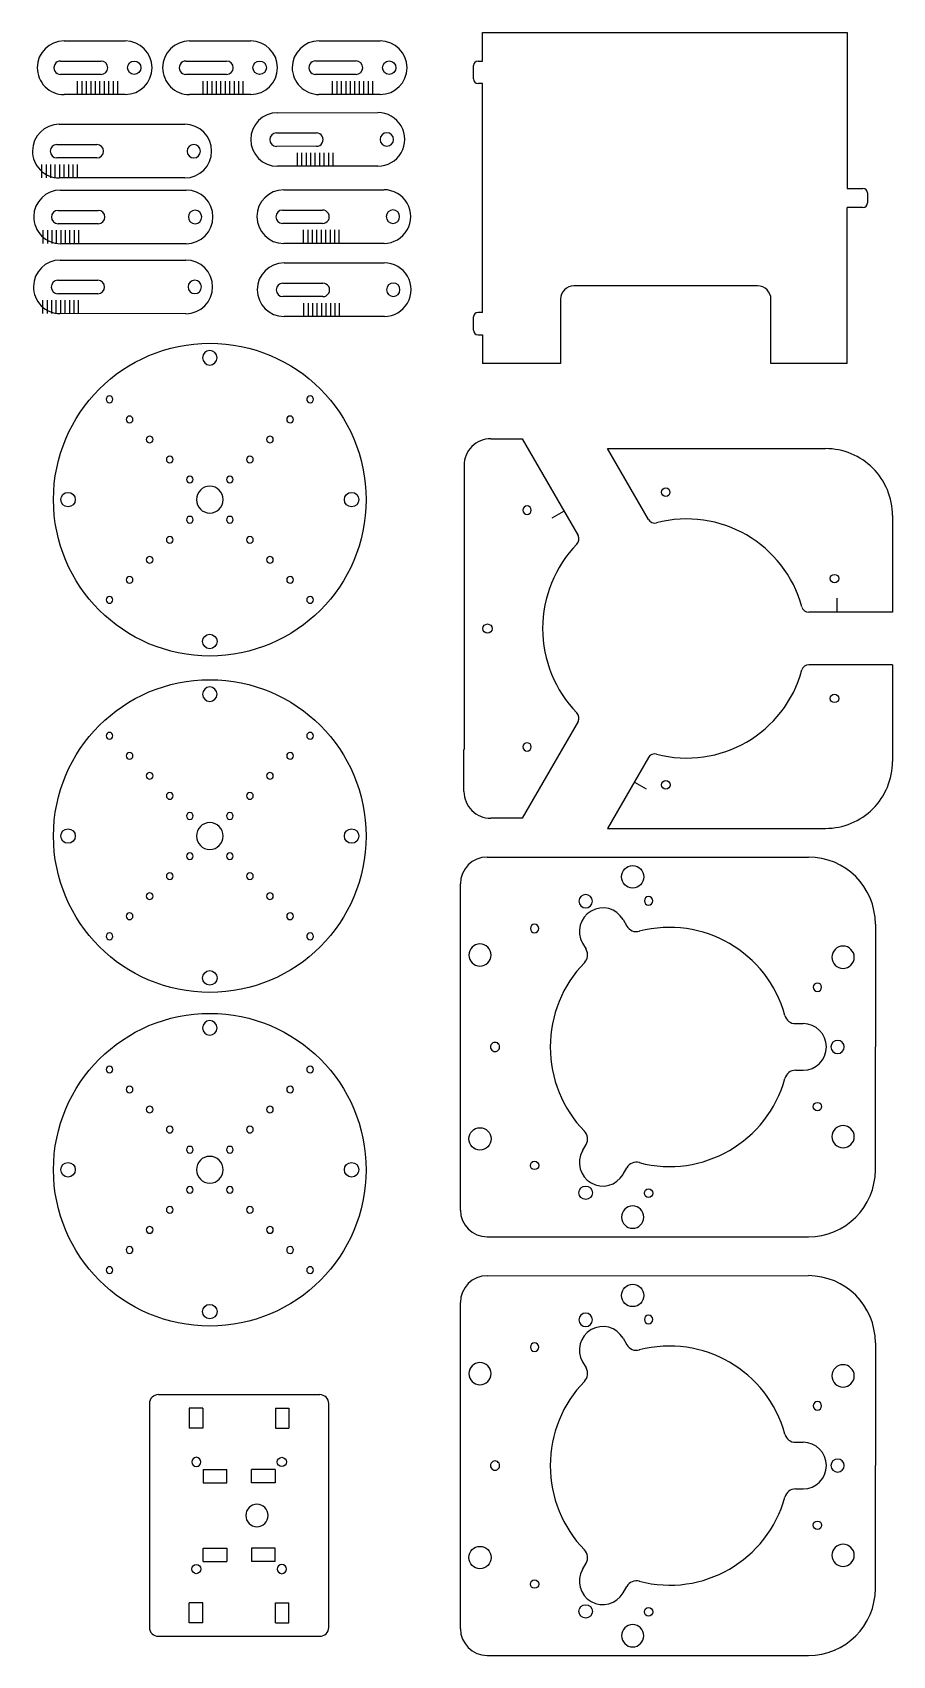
# Model space of a CAD drawing. Extents: x 367 to 1417, y -737 to 16.
# Drawn here: x 367 to 752, y -720 to 7 of the extents above; entities that cross this region are included whole.
import ezdxf

# ---------------------------------------------------------------- set-up
doc = ezdxf.new("R2010")
doc.units = 0
doc.linetypes.add('HIDDEN', pattern=[9.525, 6.35, -3.175])
doc.layers.get('0').update_dxf_attribs({"color": 253, "linetype": 'CONTINUOUS'})
doc.layers.add('HIDDEN', color=38, linetype='HIDDEN')

msp = doc.modelspace()

# ---------------------------------------------------------------- linework, layer by layer
at = {"color": 38}
for p, q in [((381.31, 2.83), (408.73, 2.83)), ((437.49, 2.83), (464.91, 2.83)), ((495.5, 2.85), (522.92, 2.84)), ((568.71, 6.61), (732.1, 6.61)), ((568.71, -6.21), (568.71, 6.61)), ((568.71, 6.61), (732.1, 6.61)), ((732.1, 6.61), (732.1, -63.21)), ((379.73, -6.17), (397.89, -6.17)), ((435.91, -6.17), (454.07, -6.17)), ((493.92, -6.15), (512.08, -6.16)), ((566.71, -6.21), (568.71, -6.21)), ((397.89, -12.17), (379.73, -12.17)), ((454.07, -12.17), (435.91, -12.17)), ((512.08, -12.16), (493.92, -12.15)), ((564.71, -14.21), (564.71, -8.21)), ((408.73, -21.17), (381.3, -21.17)), ((464.91, -21.17), (437.48, -21.17)), ((522.92, -21.16), (495.49, -21.15)), ((568.71, -16.21), (566.71, -16.21)), ((568.71, -118.68), (568.71, -16.21)), ((379.17, -34.48), (435.42, -34.49)), ((476.93, -29.29), (521.86, -29.26)), ((378.1, -43.56), (396.03, -43.56)), ((476.43, -38.36), (494.36, -38.35)), ((396.03, -49.56), (378.1, -49.56)), ((494.36, -44.35), (476.44, -44.36)), ((521.88, -53.26), (476.95, -53.29)), ((435.41, -58.49), (379.16, -58.48)), ((379.74, -63.94), (435.99, -63.94)), ((479.67, -63.83), (524.6, -63.8)), ((732.1, -63.21), (739.1, -63.21)), ((741.1, -65.21), (741.1, -69.68)), ((732.1, -141.5), (732.1, -71.68)), ((739.1, -71.68), (732.1, -71.68)), ((378.68, -73.01), (396.61, -73.01)), ((396.61, -79.01), (378.68, -79.01)), ((479.17, -72.91), (497.1, -72.9)), ((497.1, -78.9), (479.18, -78.91)), ((435.99, -87.94), (379.74, -87.94)), ((524.62, -87.8), (479.69, -87.83)), ((379.61, -95.26), (435.86, -95.27)), ((479.82, -96.54), (524.75, -96.51)), ((378.54, -104.33), (396.47, -104.34)), ((479.32, -105.62), (497.25, -105.61)), ((691.89, -106.84), (609.65, -106.84)), ((396.47, -110.34), (378.54, -110.33)), ((497.25, -111.61), (479.33, -111.62)), ((603.65, -112.84), (603.65, -141.5)), ((697.89, -141.5), (697.89, -112.84)), ((435.85, -119.27), (379.6, -119.26)), ((524.77, -120.51), (479.84, -120.54)), ((564.71, -126.68), (564.71, -120.68)), ((568.71, -118.68), (566.71, -118.68)), ((566.71, -128.68), (568.71, -128.68)), ((568.71, -128.68), (568.71, -141.5)), ((603.65, -141.5), (568.71, -141.5)), ((603.65, -141.5), (568.71, -141.5)), ((732.1, -141.5), (697.89, -141.5)), ((732.1, -141.5), (697.89, -141.5)), ((572.44, -175.23), (586.47, -175.23)), ((586.47, -175.23), (611.51, -218.62)), ((642.99, -211.41), (624.67, -179.67)), ((624.67, -179.67), (722.33, -179.67)), ((560.43, -187.23), (560.43, -206.13)), ((560.43, -206.13), (560.43, -314.31)), ((752.33, -209.68), (752.33, -252.93)), ((752.33, -252.93), (714.87, -252.93)), ((752.34, -276.41), (714.88, -276.41)), ((752.34, -276.41), (752.35, -319.66)), ((611.5, -301.83), (586.48, -345.16)), ((560.43, -314.31), (560.42, -314.31)), ((560.42, -333.16), (560.42, -314.31)), ((643.01, -317.93), (624.69, -349.67)), ((586.48, -345.16), (572.42, -345.16)), ((624.69, -349.67), (722.35, -349.67)), ((570.83, -362.51), (714.64, -362.49)), ((558.83, -520.51), (558.83, -374.51)), ((631.67, -390.5), (633.36, -393.41)), ((744.65, -392.49), (744.65, -447.51)), ((613.49, -401), (615.12, -403.81)), ((708.92, -437.08), (712.25, -437.08)), ((744.65, -502.54), (744.65, -447.51)), ((708.92, -457.94), (712.25, -457.94)), ((613.49, -494.03), (615.12, -491.21)), ((631.67, -504.53), (633.36, -501.62)), ((570.83, -532.51), (714.64, -532.54)), ((570.83, -549.91), (714.64, -549.89)), ((558.83, -707.91), (558.83, -561.91)), ((631.67, -577.9), (633.36, -580.81)), ((744.65, -579.89), (744.65, -634.91)), ((613.49, -588.4), (615.12, -591.21)), ((419.55, -607.16), (419.55, -707.34)), ((423.55, -603.16), (495.86, -603.16)), ((437.42, -609.16), (437.42, -618.13)), ((443.42, -609.16), (437.42, -609.16)), ((443.42, -609.16), (443.42, -618.13)), ((475.98, -609.16), (475.98, -618.13)), ((475.98, -609.16), (481.98, -609.16)), ((481.98, -609.16), (481.98, -618.13)), ((499.86, -707.34), (499.86, -607.16)), ((443.42, -618.13), (437.42, -618.13)), ((475.98, -618.13), (481.98, -618.13)), ((708.92, -624.48), (712.25, -624.48)), ((443.55, -636.69), (454.2, -636.69)), ((443.55, -636.69), (443.55, -642.69)), ((454.2, -642.69), (454.2, -636.69)), ((465.2, -642.69), (465.2, -636.69)), ((475.86, -636.69), (465.2, -636.69)), ((475.86, -636.69), (475.86, -642.69)), ((744.65, -689.94), (744.65, -634.91)), ((443.55, -642.69), (454.2, -642.69)), ((475.86, -642.69), (465.2, -642.69)), ((708.92, -645.34), (712.25, -645.34)), ((443.55, -677.81), (443.55, -671.81)), ((443.55, -671.81), (454.2, -671.81)), ((454.2, -671.81), (454.2, -677.81)), ((465.2, -671.81), (465.2, -677.81)), ((475.86, -671.81), (465.2, -671.81)), ((475.86, -677.81), (475.86, -671.81)), ((443.55, -677.81), (454.2, -677.81)), ((475.86, -677.81), (465.2, -677.81)), ((613.49, -681.43), (615.12, -678.61)), ((631.67, -691.93), (633.36, -689.02)), ((443.42, -696.37), (437.42, -696.37)), ((437.42, -705.34), (437.42, -696.37)), ((443.42, -705.34), (443.42, -696.37)), ((475.98, -705.34), (475.98, -696.37)), ((475.98, -696.37), (481.98, -696.37)), ((481.98, -705.34), (481.98, -696.37)), ((423.55, -711.34), (495.86, -711.34)), ((443.42, -705.34), (437.42, -705.34)), ((475.98, -705.34), (481.98, -705.34)), ((570.83, -719.91), (714.64, -719.94))]:
    msp.add_line(p, q, dxfattribs=at)
at = {"color": 7}
for p, q in [((387.4, -21.17), (387.4, -15.17)), ((387.4, -21.17), (387.4, -15.17)), ((389.4, -21.17), (389.4, -15.17)), ((389.4, -21.17), (389.4, -15.17)), ((391.4, -21.17), (391.4, -15.17)), ((391.4, -21.17), (391.4, -15.17)), ((393.4, -21.17), (393.4, -15.17)), ((393.4, -21.17), (393.4, -15.17)), ((395.4, -21.17), (395.4, -15.17)), ((395.4, -21.17), (395.4, -15.17)), ((397.4, -21.17), (397.4, -15.17)), ((397.4, -21.17), (397.4, -15.17)), ((399.4, -21.17), (399.4, -15.17)), ((399.4, -21.17), (399.4, -15.17)), ((401.4, -21.17), (401.4, -15.17)), ((401.4, -21.17), (401.4, -15.17)), ((403.4, -21.17), (403.4, -15.17)), ((403.4, -21.17), (403.4, -15.17)), ((405.4, -21.17), (405.4, -15.17)), ((405.4, -21.17), (405.4, -15.17)), ((405.4, -21.17), (405.4, -15.17)), ((443.58, -21.17), (443.58, -15.17)), ((443.58, -21.17), (443.58, -15.17)), ((445.58, -21.17), (445.58, -15.17)), ((445.58, -21.17), (445.58, -15.17)), ((447.58, -21.17), (447.58, -15.17)), ((447.58, -21.17), (447.58, -15.17)), ((449.58, -21.17), (449.58, -15.17)), ((449.58, -21.17), (449.58, -15.17)), ((451.58, -21.17), (451.58, -15.17)), ((451.58, -21.17), (451.58, -15.17)), ((453.58, -21.17), (453.58, -15.17)), ((453.58, -21.17), (453.58, -15.17)), ((455.58, -21.17), (455.58, -15.17)), ((455.58, -21.17), (455.58, -15.17)), ((457.58, -21.17), (457.58, -15.17)), ((457.58, -21.17), (457.58, -15.17)), ((459.58, -21.17), (459.58, -15.17)), ((459.58, -21.17), (459.58, -15.17)), ((461.58, -21.17), (461.58, -15.17)), ((461.58, -21.17), (461.58, -15.17)), ((461.58, -21.17), (461.58, -15.17)), ((501.59, -21.15), (501.59, -15.15)), ((501.59, -21.15), (501.59, -15.15)), ((503.59, -21.16), (503.59, -15.16)), ((503.59, -21.16), (503.59, -15.16)), ((505.59, -21.16), (505.59, -15.16)), ((505.59, -21.16), (505.59, -15.16)), ((507.59, -21.16), (507.59, -15.16)), ((507.59, -21.16), (507.59, -15.16)), ((509.59, -21.16), (509.59, -15.16)), ((509.59, -21.16), (509.59, -15.16)), ((511.59, -21.16), (511.59, -15.16)), ((511.59, -21.16), (511.59, -15.16)), ((513.59, -21.16), (513.59, -15.16)), ((513.59, -21.16), (513.59, -15.16)), ((515.59, -21.16), (515.59, -15.16)), ((515.59, -21.16), (515.59, -15.16)), ((517.59, -21.16), (517.59, -15.16)), ((517.59, -21.16), (517.59, -15.16)), ((519.59, -21.16), (519.59, -15.16)), ((519.59, -21.16), (519.59, -15.16)), ((519.59, -21.16), (519.59, -15.16)), ((485.84, -53.26), (485.84, -47.26)), ((485.84, -53.26), (485.84, -47.26)), ((487.84, -53.26), (487.84, -47.26)), ((487.84, -53.26), (487.84, -47.26)), ((489.84, -53.26), (489.84, -47.26)), ((489.84, -53.26), (489.84, -47.26)), ((491.84, -53.26), (491.84, -47.26)), ((491.84, -53.26), (491.84, -47.26)), ((493.84, -53.26), (493.84, -47.26)), ((493.84, -53.26), (493.84, -47.26)), ((495.84, -53.26), (495.84, -47.26)), ((495.84, -53.26), (495.84, -47.26)), ((497.84, -53.26), (497.84, -47.26)), ((497.84, -53.26), (497.84, -47.26)), ((499.84, -53.26), (499.84, -47.26)), ((499.84, -53.26), (499.84, -47.26)), ((501.84, -53.25), (501.84, -47.25)), ((501.84, -53.25), (501.84, -47.25)), ((371.41, -58.46), (371.41, -52.46)), ((373.41, -58.46), (373.41, -52.46)), ((375.41, -58.46), (375.41, -52.46)), ((377.41, -58.46), (377.41, -52.46)), ((379.41, -58.46), (379.41, -52.46)), ((381.41, -58.46), (381.41, -52.46)), ((383.41, -58.46), (383.41, -52.46)), ((385.41, -58.46), (385.41, -52.46)), ((387.41, -58.46), (387.41, -52.46)), ((371.98, -87.91), (371.98, -81.91)), ((373.98, -87.91), (373.98, -81.91)), ((375.98, -87.91), (375.98, -81.91)), ((377.98, -87.91), (377.98, -81.91)), ((379.98, -87.91), (379.98, -81.91)), ((381.98, -87.91), (381.98, -81.91)), ((383.98, -87.91), (383.98, -81.91)), ((385.98, -87.91), (385.98, -81.91)), ((387.98, -87.91), (387.98, -81.91)), ((488.58, -87.81), (488.58, -81.81)), ((488.58, -87.81), (488.58, -81.81)), ((490.58, -87.81), (490.58, -81.81)), ((490.58, -87.81), (490.58, -81.81)), ((492.58, -87.8), (492.58, -81.8)), ((492.58, -87.8), (492.58, -81.8)), ((494.58, -87.8), (494.58, -81.8)), ((494.58, -87.8), (494.58, -81.8)), ((496.58, -87.8), (496.58, -81.8)), ((496.58, -87.8), (496.58, -81.8)), ((498.58, -87.8), (498.58, -81.8)), ((498.58, -87.8), (498.58, -81.8)), ((500.58, -87.8), (500.58, -81.8)), ((500.58, -87.8), (500.58, -81.8)), ((502.58, -87.8), (502.58, -81.8)), ((502.58, -87.8), (502.58, -81.8)), ((504.58, -87.8), (504.58, -81.8)), ((504.58, -87.8), (504.58, -81.8)), ((371.85, -119.23), (371.85, -113.23)), ((373.85, -119.23), (373.85, -113.23)), ((375.85, -119.23), (375.85, -113.23)), ((377.85, -119.23), (377.85, -113.23)), ((379.85, -119.24), (379.85, -113.24)), ((381.85, -119.24), (381.85, -113.24)), ((383.85, -119.24), (383.85, -113.24)), ((385.85, -119.24), (385.85, -113.24)), ((387.85, -119.24), (387.85, -113.24)), ((488.73, -120.52), (488.73, -114.52)), ((488.73, -120.52), (488.73, -114.52)), ((490.73, -120.52), (490.73, -114.52)), ((490.73, -120.52), (490.73, -114.52)), ((492.73, -120.52), (492.73, -114.52)), ((492.73, -120.52), (492.73, -114.52)), ((494.73, -120.51), (494.73, -114.51)), ((494.73, -120.51), (494.73, -114.51)), ((496.73, -120.51), (496.73, -114.51)), ((496.73, -120.51), (496.73, -114.51)), ((498.73, -120.51), (498.73, -114.51)), ((498.73, -120.51), (498.73, -114.51)), ((500.73, -120.51), (500.73, -114.51)), ((500.73, -120.51), (500.73, -114.51)), ((502.73, -120.51), (502.73, -114.51)), ((502.73, -120.51), (502.73, -114.51)), ((504.73, -120.51), (504.73, -114.51)), ((504.73, -120.51), (504.73, -114.51)), ((605.01, -207.86), (599.81, -210.86)), ((727.57, -252.68), (727.57, -246.68)), ((636.85, -329.04), (642.05, -332.04))]:
    msp.add_line(p, q, dxfattribs=at)
at = {"color": 38}
for centre, radius in [((412.73, -9.17), 3), ((468.91, -9.17), 3), ((526.92, -9.16), 3), ((446.6, -202.51), 70), ((383.1, -202.51), 3.25), ((510.1, -202.51), 3.25), ((650.77, -199.16), 1.9), ((726.35, -237.87), 1.9), ((570.94, -260.22), 2.05), ((446.6, -266.01), 3.25), ((446.6, -353.1), 70), ((726.37, -291.47), 1.9), ((650.79, -330.18), 1.9), ((383.1, -353.1), 3.25), ((510.1, -353.1), 3.25), ((635.97, -371.36), 5), ((446.6, -416.6), 3.25), ((446.6, -502.48), 70), ((718.68, -474.24), 1.9), ((567.58, -488.67), 5), ((383.1, -502.48), 3.25), ((510.1, -502.48), 3.25), ((592.05, -500.53), 1.9), ((614.93, -512.77), 3), ((643.1, -512.95), 1.9), ((635.97, -558.76), 5), ((446.6, -565.98), 3.25), ((478.86, -633.26), 2.05), ((718.68, -661.64), 1.9), ((567.58, -676.07), 5), ((440.55, -681.24), 2.05), ((592.05, -687.93), 1.9), ((614.93, -700.17), 3), ((643.1, -700.35), 1.9)]:
    msp.add_circle(centre, radius, dxfattribs=at)
at = {"color": 38, "extrusion": (1.22e-14, -5.33116e-15, -1)}
for centre in [(-439.41, -46.53), (-439.99, -75.98), (-439.85, -107.3)]:
    msp.add_circle(centre, 3, dxfattribs=at)
at = {"color": 38, "extrusion": (1.2231e-14, -4.45531e-15, -1)}
for centre in [(-525.87, -41.29), (-528.61, -75.84), (-528.76, -108.55)]:
    msp.add_circle(centre, 3, dxfattribs=at)
at = {"color": 38, "extrusion": (-4.16118e-16, 3.54212e-15, -1)}
for centre, radius in [((-446.6, -139.01), 3.25), ((-401.7, -157.61), 1.5), ((-491.5, -157.61), 1.5), ((-410.68, -166.59), 1.5), ((-482.52, -166.59), 1.5), ((-419.66, -175.57), 1.5), ((-473.54, -175.57), 1.5), ((-428.64, -184.55), 1.5), ((-464.56, -184.55), 1.5), ((-437.62, -193.53), 1.5), ((-455.58, -193.53), 1.5), ((-446.6, -202.51), 6), ((-437.62, -211.49), 1.5), ((-455.58, -211.49), 1.5), ((-428.64, -220.47), 1.5), ((-464.56, -220.47), 1.5), ((-419.66, -229.45), 1.5), ((-473.54, -229.45), 1.5), ((-410.68, -238.43), 1.5), ((-482.52, -238.43), 1.5), ((-401.7, -247.41), 1.5), ((-491.5, -247.41), 1.5), ((-446.6, -289.6), 3.25), ((-401.7, -308.2), 1.5), ((-491.5, -308.2), 1.5), ((-410.68, -317.18), 1.5), ((-482.52, -317.18), 1.5), ((-419.66, -326.16), 1.5), ((-473.54, -326.16), 1.5), ((-428.64, -335.14), 1.5), ((-464.56, -335.14), 1.5), ((-437.62, -344.12), 1.5), ((-446.6, -353.1), 6), ((-455.58, -344.12), 1.5), ((-437.62, -362.08), 1.5), ((-455.58, -362.08), 1.5), ((-428.64, -371.06), 1.5), ((-464.56, -371.06), 1.5), ((-419.66, -380.04), 1.5), ((-473.54, -380.04), 1.5), ((-410.68, -389.02), 1.5), ((-482.52, -389.02), 1.5), ((-401.7, -398), 1.5), ((-491.5, -398), 1.5), ((-446.6, -438.98), 3.25), ((-401.7, -457.58), 1.5), ((-491.5, -457.58), 1.5), ((-410.68, -466.56), 1.5), ((-482.52, -466.56), 1.5), ((-419.66, -475.54), 1.5), ((-473.54, -475.54), 1.5), ((-428.64, -484.52), 1.5), ((-464.56, -484.52), 1.5), ((-437.62, -493.5), 1.5), ((-455.58, -493.5), 1.5), ((-446.6, -502.48), 6), ((-437.62, -511.46), 1.5), ((-455.58, -511.46), 1.5), ((-428.64, -520.44), 1.5), ((-464.56, -520.44), 1.5), ((-419.66, -529.42), 1.5), ((-473.54, -529.42), 1.5), ((-410.68, -538.4), 1.5), ((-482.52, -538.4), 1.5), ((-401.7, -547.38), 1.5), ((-491.5, -547.38), 1.5)]:
    msp.add_circle(centre, radius, dxfattribs=at)
at = {"color": 38, "extrusion": (-4.6591e-16, 5.93481e-15, -1)}
for centre in [(-588.65, -207.22), (-588.65, -313.22)]:
    msp.add_circle(centre, 1.9, dxfattribs=at)
at = {"color": 38, "extrusion": (-5.2714e-16, 5.39199e-15, -1)}
for centre, radius in [((-614.93, -382.26), 3), ((-643.1, -382.08), 1.9), ((-567.58, -406.36), 5), ((-730.19, -407.36), 5), ((-718.68, -420.79), 1.9), ((-730.19, -487.67), 5), ((-635.97, -523.67), 5), ((-614.93, -569.66), 3), ((-643.1, -569.48), 1.9), ((-567.58, -593.76), 5), ((-730.19, -594.76), 5), ((-718.68, -608.19), 1.9), ((-730.19, -675.07), 5), ((-635.97, -711.07), 5)]:
    msp.add_circle(centre, radius, dxfattribs=at)
at = {"color": 38, "extrusion": (-5.8837e-16, 5.39199e-15, -1)}
for centre in [(-592.05, -394.5), (-592.05, -581.9)]:
    msp.add_circle(centre, 1.9, dxfattribs=at)
at = {"color": 38, "extrusion": (-3.70843e-15, -5.32753e-15, -1)}
for centre, radius in [((-440.55, -633.26), 2.05), ((-467.7, -657.25), 5), ((-478.86, -681.24), 2.05)]:
    msp.add_circle(centre, radius, dxfattribs=at)
at = {"color": 38}
for centre, radius, start, end in [((381.3, -9.17), 12, 89.98926, 179.98926), ((408.73, -9.17), 12, 269.98926, 89.98926), ((437.48, -9.17), 12, 89.98926, 179.98926), ((464.91, -9.17), 12, 269.98926, 89.98926), ((495.49, -9.15), 12, 89.98926, 179.98926), ((522.92, -9.16), 12, 269.98926, 89.98926), ((379.73, -9.17), 3, 89.98926, 269.98926), ((397.89, -9.17), 3, 269.98926, 89.98926), ((435.91, -9.17), 3, 89.98926, 269.98926), ((454.07, -9.17), 3, 269.98926, 89.98926), ((493.92, -9.15), 3, 89.98926, 269.98926), ((512.08, -9.16), 3, 269.98926, 89.98926), ((566.71, -8.21), 2, 90, 180), ((381.3, -9.17), 12, 179.98926, 269.98926), ((437.48, -9.17), 12, 179.98926, 269.98926), ((495.49, -9.15), 12, 179.98926, 269.98926), ((566.71, -14.21), 2, 180, 270), ((379.16, -46.48), 12, 89.99063, 179.47265), ((435.41, -46.49), 12, 269.99063, 89.99063), ((476.94, -41.29), 12, 90.03306, 270.03306), ((521.87, -41.26), 12, 270.03306, 90.03306), ((378.1, -46.56), 3, 89.99063, 269.99063), ((396.03, -46.56), 3, 269.99063, 89.99063), ((476.43, -41.36), 3, 90.03306, 270.03306), ((494.36, -41.35), 3, 270.03306, 90.03306), ((379.16, -46.48), 12, 179.47265, 269.99063), ((379.74, -75.94), 12, 89.99063, 179.47265), ((435.99, -75.94), 12, 269.99063, 89.99063), ((479.68, -75.83), 12, 90.03306, 270.03306), ((524.61, -75.8), 12, 270.03306, 90.03306), ((739.1, -65.21), 2, 360, 90), ((739.1, -69.68), 2, 270, 360), ((379.74, -75.94), 12, 179.47265, 269.99063), ((378.68, -76.01), 3, 89.99063, 269.99063), ((396.61, -76.01), 3, 269.99063, 89.99063), ((479.17, -75.91), 3, 90.03306, 270.03306), ((497.1, -75.9), 3, 270.03306, 90.03306), ((379.6, -107.26), 12, 89.99063, 179.47265), ((435.85, -107.27), 12, 269.99063, 89.99063), ((479.83, -108.54), 12, 90.03306, 270.03306), ((524.76, -108.51), 12, 270.03306, 90.03306), ((379.6, -107.26), 12, 179.47265, 269.99063), ((378.54, -107.33), 3, 89.99063, 269.99063), ((396.47, -107.34), 3, 269.99063, 89.99063), ((479.32, -108.62), 3, 90.03306, 270.03306), ((497.25, -108.61), 3, 270.03306, 90.03306), ((609.65, -112.84), 6, 90, 180), ((691.89, -112.84), 6, 0, 90), ((566.71, -120.68), 2, 90, 180), ((566.71, -126.68), 2, 180, 270), ((572.43, -187.23), 12, 89.99863, 180), ((722.33, -209.67), 30, 359.99063, 89.99863), ((645.76, -209.81), 3.2, 209.98926, 284.69715), ((660.15, -264.67), 53.52, 15.27945, 104.69715), ((649.64, -260.21), 54, 135.64069, 180.01191), ((608.74, -220.22), 3.2, 315.64069, 29.99063), ((714.87, -249.73), 3.2, 195.27945, 270), ((649.64, -260.24), 54, 179.97736, 224.35028), ((660.17, -264.66), 53.52, 255.30285, 344.72055), ((714.88, -279.61), 3.2, 90, 164.72055), ((608.73, -300.23), 3.2, 329.98926, 44.35028), ((645.78, -319.53), 3.2, 75.30285, 150.01074), ((722.35, -319.67), 30, 270.00137, 0.00937), ((572.42, -333.16), 12, 179.98926, 269.99063), ((570.83, -374.51), 12, 90.00937, 180), ((714.65, -392.49), 30, 0.00937, 90.00937), ((622.58, -395.75), 10.5, 30.01074, 210.01074), ((637.69, -390.91), 5, 210.01074, 284.66115), ((652.49, -447.5), 53.5, 15.28106, 104.66115), ((610.79, -406.32), 5, 315.72765, 30.01074), ((653.03, -447.5), 54, 135.72765, 180.00715), ((708.92, -432.08), 5, 195.28106, 270), ((712.25, -447.58), 10.5, 0.38363, 90), ((574.34, -447.5), 2.05, 359.67124, 180.32876), ((574.34, -447.53), 2.05, 179.67124, 0.32876), ((653.03, -447.52), 54, 179.99109, 179.99642), ((653.03, -447.51), 54, 180.00358, 180.00891), ((653.03, -447.53), 54, 179.99285, 224.27235), ((712.25, -447.44), 10.5, 270, 359.61637), ((727.74, -447.58), 3, 1.2898, 178.7102), ((727.74, -447.45), 3, 181.2898, 358.7102), ((652.49, -447.53), 53.5, 255.33885, 344.71894), ((708.92, -462.94), 5, 90, 164.71894), ((610.79, -488.71), 5, 329.98926, 44.27235), ((622.58, -499.28), 10.5, 149.98926, 329.98926), ((637.69, -504.12), 5, 75.33885, 149.98926), ((714.65, -502.54), 30, 269.99063, 359.99063), ((570.83, -520.51), 12, 180, 269.99063), ((570.83, -561.91), 12, 90.00937, 180), ((714.65, -579.89), 30, 0.00937, 90.00937), ((622.58, -583.15), 10.5, 30.01074, 210.01074), ((637.69, -578.31), 5, 210.01074, 284.66115), ((652.49, -634.9), 53.5, 15.28106, 104.66115), ((610.79, -593.72), 5, 315.72765, 30.01074), ((653.03, -634.9), 54, 135.72765, 180.00715), ((423.55, -607.16), 4, 90, 180), ((495.86, -607.16), 4, 0, 90), ((708.92, -619.48), 5, 195.28106, 270), ((712.25, -634.98), 10.5, 0.38363, 90), ((727.74, -634.98), 3, 1.2898, 178.7102), ((574.34, -634.9), 2.05, 359.67124, 180.32876), ((574.34, -634.93), 2.05, 179.67124, 0.32876), ((653.03, -634.92), 54, 179.99109, 179.99642), ((653.03, -634.91), 54, 180.00358, 180.00891), ((653.03, -634.93), 54, 179.99285, 224.27235), ((712.25, -634.84), 10.5, 270, 359.61637), ((727.74, -634.85), 3, 181.2898, 358.7102), ((708.92, -650.34), 5, 90, 164.71894), ((652.49, -634.93), 53.5, 255.33885, 344.71894), ((610.79, -676.11), 5, 329.98926, 44.27235), ((622.58, -686.68), 10.5, 149.98926, 329.98926), ((637.69, -691.52), 5, 75.33885, 149.98926), ((714.65, -689.94), 30, 269.99063, 359.99063), ((423.55, -707.34), 4, 180, 270), ((495.86, -707.34), 4, 270, 360), ((570.83, -707.91), 12, 180, 269.99063)]:
    msp.add_arc(centre, radius, start, end, dxfattribs=at)
at = {"layer": 'HIDDEN'}
for p, q in [((568.71, 6.61), (568.71, 6.61)), ((732.1, 6.61), (732.1, 6.61)), ((568.71, -141.5), (568.71, -141.5)), ((603.65, -141.5), (603.65, -141.5)), ((697.89, -141.5), (697.89, -141.5)), ((732.1, -141.5), (732.1, -141.5))]:
    msp.add_line(p, q, dxfattribs=at)

doc.saveas('drawing.dxf')
